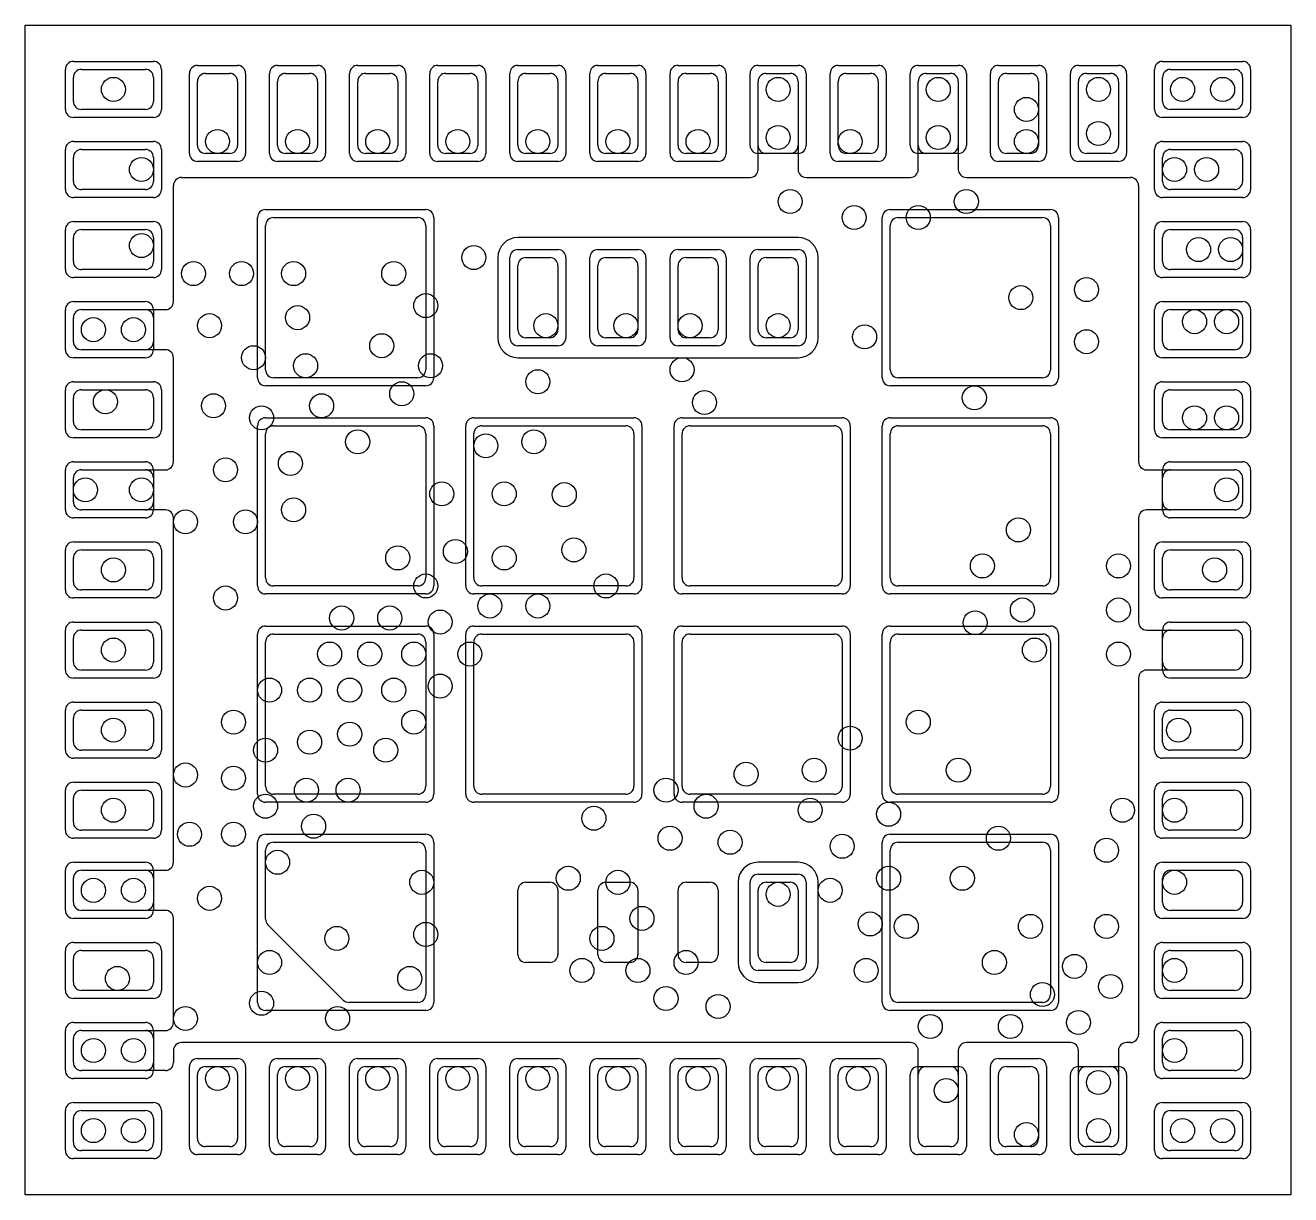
# Model space of a CAD drawing. Extents: x 0 to 7.9, y 0 to 7.3.
import ezdxf

# ---------------------------------------------------------------- set-up
doc = ezdxf.new("R2010")
doc.units = 0
for name, color, linetype in [('LAY6', 7, 'CONTINUOUS'), ('PCB-Outline', 7, 'CONTINUOUS'), ('Resist-B', 7, 'CONTINUOUS')]:
    doc.layers.add(name, color=color, linetype=linetype)

msp = doc.modelspace()

# ---------------------------------------------------------------- linework, layer by layer
at = {"layer": 'LAY6'}
for p, q in [((0.3, 6.825), (0.3, 6.975)), ((0.35, 7.025), (0.75, 7.025)), ((0.8, 6.975), (0.8, 6.825)), ((1.125, 7), (1.275, 7)), ((1.625, 7), (1.775, 7)), ((2.125, 7), (2.275, 7)), ((2.625, 7), (2.775, 7)), ((3.125, 7), (3.275, 7)), ((3.625, 7), (3.775, 7)), ((4.125, 7), (4.275, 7)), ((4.625, 7), (4.775, 7)), ((4.625, 7), (4.775, 7)), ((5.125, 7), (5.275, 7)), ((5.625, 7), (5.775, 7)), ((5.625, 7), (5.775, 7)), ((6.125, 7), (6.275, 7)), ((6.625, 7), (6.775, 7)), ((7.1, 6.825), (7.1, 6.975)), ((7.15, 7.025), (7.55, 7.025)), ((7.6, 6.975), (7.6, 6.825)), ((1.075, 6.55), (1.075, 6.95)), ((1.325, 6.95), (1.325, 6.55)), ((1.575, 6.55), (1.575, 6.95)), ((1.825, 6.95), (1.825, 6.55)), ((2.075, 6.55), (2.075, 6.95)), ((2.325, 6.95), (2.325, 6.55)), ((2.575, 6.55), (2.575, 6.95)), ((2.825, 6.95), (2.825, 6.55)), ((3.075, 6.55), (3.075, 6.95)), ((3.325, 6.95), (3.325, 6.55)), ((3.575, 6.55), (3.575, 6.95)), ((3.825, 6.95), (3.825, 6.55)), ((4.075, 6.55), (4.075, 6.95)), ((4.325, 6.95), (4.325, 6.55)), ((4.575, 6.4), (4.575, 6.95)), ((4.575, 6.55), (4.575, 6.95)), ((4.825, 6.95), (4.825, 6.4)), ((4.825, 6.95), (4.825, 6.55)), ((5.075, 6.55), (5.075, 6.95)), ((5.325, 6.95), (5.325, 6.55)), ((5.575, 6.4), (5.575, 6.95)), ((5.575, 6.55), (5.575, 6.95)), ((5.825, 6.95), (5.825, 6.4)), ((5.825, 6.95), (5.825, 6.55)), ((6.075, 6.55), (6.075, 6.95)), ((6.325, 6.95), (6.325, 6.55)), ((6.575, 6.55), (6.575, 6.95)), ((6.825, 6.95), (6.825, 6.55)), ((0.75, 6.775), (0.35, 6.775)), ((7.55, 6.775), (7.15, 6.775)), ((0.35, 6.525), (0.75, 6.525)), ((1.275, 6.5), (1.125, 6.5)), ((1.775, 6.5), (1.625, 6.5)), ((2.275, 6.5), (2.125, 6.5)), ((2.775, 6.5), (2.625, 6.5)), ((3.275, 6.5), (3.125, 6.5)), ((3.775, 6.5), (3.625, 6.5)), ((4.275, 6.5), (4.125, 6.5)), ((4.775, 6.5), (4.625, 6.5)), ((5.275, 6.5), (5.125, 6.5)), ((5.775, 6.5), (5.625, 6.5)), ((6.275, 6.5), (6.125, 6.5)), ((6.775, 6.5), (6.625, 6.5)), ((7.15, 6.525), (7.55, 6.525)), ((0.3, 6.325), (0.3, 6.475)), ((0.8, 6.475), (0.8, 6.325)), ((7.1, 6.325), (7.1, 6.475)), ((7.6, 6.475), (7.6, 6.325)), ((0.975, 6.35), (4.525, 6.35)), ((4.875, 6.35), (5.525, 6.35)), ((5.875, 6.35), (6.9, 6.35)), ((0.75, 6.275), (0.35, 6.275)), ((0.925, 5.575), (0.925, 6.3)), ((6.95, 6.3), (6.95, 4.575)), ((7.55, 6.275), (7.15, 6.275)), ((1.45, 5.1), (1.45, 6.1)), ((1.5, 6.15), (2.5, 6.15)), ((2.55, 6.1), (2.55, 5.1)), ((5.35, 5.1), (5.35, 6.1)), ((5.4, 6.15), (6.4, 6.15)), ((6.45, 6.1), (6.45, 5.1)), ((0.35, 6.025), (0.75, 6.025)), ((7.15, 6.025), (7.55, 6.025)), ((0.3, 5.825), (0.3, 5.975)), ((0.8, 5.975), (0.8, 5.825)), ((4.825, 5.975), (3.075, 5.975)), ((7.1, 5.825), (7.1, 5.975)), ((7.6, 5.975), (7.6, 5.825)), ((2.95, 5.85), (2.95, 5.35)), ((3.125, 5.85), (3.275, 5.85)), ((3.625, 5.85), (3.775, 5.85)), ((4.125, 5.85), (4.275, 5.85)), ((4.625, 5.85), (4.775, 5.85)), ((4.95, 5.35), (4.95, 5.85)), ((0.75, 5.775), (0.35, 5.775)), ((3.075, 5.4), (3.075, 5.8)), ((3.325, 5.8), (3.325, 5.4)), ((3.575, 5.4), (3.575, 5.8)), ((3.825, 5.8), (3.825, 5.4)), ((4.075, 5.4), (4.075, 5.8)), ((4.325, 5.8), (4.325, 5.4)), ((4.575, 5.4), (4.575, 5.8)), ((4.825, 5.8), (4.825, 5.4)), ((7.55, 5.775), (7.15, 5.775)), ((0.3, 5.325), (0.3, 5.475)), ((0.3, 5.325), (0.3, 5.475)), ((0.35, 5.525), (0.875, 5.525)), ((0.35, 5.525), (0.75, 5.525)), ((0.8, 5.475), (0.8, 5.325)), ((7.1, 5.325), (7.1, 5.475)), ((7.15, 5.525), (7.55, 5.525)), ((7.6, 5.475), (7.6, 5.325)), ((3.275, 5.35), (3.125, 5.35)), ((3.775, 5.35), (3.625, 5.35)), ((4.275, 5.35), (4.125, 5.35)), ((4.775, 5.35), (4.625, 5.35)), ((0.875, 5.275), (0.35, 5.275)), ((0.75, 5.275), (0.35, 5.275)), ((0.925, 4.575), (0.925, 5.225)), ((3.075, 5.225), (4.825, 5.225)), ((7.55, 5.275), (7.15, 5.275)), ((0.35, 5.025), (0.75, 5.025)), ((2.5, 5.05), (1.5, 5.05)), ((6.4, 5.05), (5.4, 5.05)), ((7.15, 5.025), (7.55, 5.025)), ((0.3, 4.825), (0.3, 4.975)), ((0.8, 4.975), (0.8, 4.825)), ((7.1, 4.825), (7.1, 4.975)), ((7.6, 4.975), (7.6, 4.825)), ((1.5, 4.85), (2.5, 4.85)), ((2.8, 4.85), (3.8, 4.85)), ((4.1, 4.85), (5.1, 4.85)), ((5.4, 4.85), (6.4, 4.85)), ((0.75, 4.775), (0.35, 4.775)), ((1.45, 3.8), (1.45, 4.8)), ((2.55, 4.8), (2.55, 3.8)), ((2.75, 3.8), (2.75, 4.8)), ((3.85, 4.8), (3.85, 3.8)), ((4.05, 3.8), (4.05, 4.8)), ((5.15, 4.8), (5.15, 3.8)), ((5.35, 3.8), (5.35, 4.8)), ((6.45, 4.8), (6.45, 3.8)), ((7.55, 4.775), (7.15, 4.775)), ((0.35, 4.525), (0.875, 4.525)), ((0.35, 4.525), (0.75, 4.525)), ((7, 4.525), (7.55, 4.525)), ((7.15, 4.525), (7.55, 4.525)), ((0.3, 4.325), (0.3, 4.475)), ((0.3, 4.325), (0.3, 4.475)), ((0.8, 4.475), (0.8, 4.325)), ((7.1, 4.325), (7.1, 4.475)), ((7.6, 4.475), (7.6, 4.325)), ((7.6, 4.475), (7.6, 4.325)), ((0.875, 4.275), (0.35, 4.275)), ((0.75, 4.275), (0.35, 4.275)), ((7.55, 4.275), (7, 4.275)), ((7.55, 4.275), (7.15, 4.275)), ((0.925, 2.075), (0.925, 4.225)), ((6.95, 4.225), (6.95, 3.575)), ((0.3, 3.825), (0.3, 3.975)), ((0.35, 4.025), (0.75, 4.025)), ((0.8, 3.975), (0.8, 3.825)), ((7.1, 3.825), (7.1, 3.975)), ((7.15, 4.025), (7.55, 4.025)), ((7.6, 3.975), (7.6, 3.825)), ((0.75, 3.775), (0.35, 3.775)), ((2.5, 3.75), (1.5, 3.75)), ((3.8, 3.75), (2.8, 3.75)), ((5.1, 3.75), (4.1, 3.75)), ((6.4, 3.75), (5.4, 3.75)), ((7.55, 3.775), (7.15, 3.775)), ((0.35, 3.525), (0.75, 3.525)), ((1.45, 2.5), (1.45, 3.5)), ((1.5, 3.55), (2.5, 3.55)), ((2.55, 3.5), (2.55, 2.5)), ((2.75, 2.5), (2.75, 3.5)), ((2.8, 3.55), (3.8, 3.55)), ((3.85, 3.5), (3.85, 2.5)), ((4.05, 2.5), (4.05, 3.5)), ((4.1, 3.55), (5.1, 3.55)), ((5.15, 3.5), (5.15, 2.5)), ((5.35, 2.5), (5.35, 3.5)), ((5.4, 3.55), (6.4, 3.55)), ((6.45, 3.5), (6.45, 2.5)), ((7, 3.525), (7.55, 3.525)), ((7.15, 3.525), (7.55, 3.525)), ((0.3, 3.325), (0.3, 3.475)), ((0.8, 3.475), (0.8, 3.325)), ((7.1, 3.325), (7.1, 3.475)), ((7.6, 3.475), (7.6, 3.325)), ((7.6, 3.475), (7.6, 3.325)), ((0.75, 3.275), (0.35, 3.275)), ((7.55, 3.275), (7, 3.275)), ((7.55, 3.275), (7.15, 3.275)), ((6.95, 3.225), (6.95, 1)), ((0.35, 3.025), (0.75, 3.025)), ((7.15, 3.025), (7.55, 3.025)), ((0.3, 2.825), (0.3, 2.975)), ((0.8, 2.975), (0.8, 2.825)), ((7.1, 2.825), (7.1, 2.975)), ((7.6, 2.975), (7.6, 2.825)), ((0.75, 2.775), (0.35, 2.775)), ((7.55, 2.775), (7.15, 2.775)), ((0.3, 2.325), (0.3, 2.475)), ((0.35, 2.525), (0.75, 2.525)), ((0.8, 2.475), (0.8, 2.325)), ((2.5, 2.45), (1.5, 2.45)), ((3.8, 2.45), (2.8, 2.45)), ((5.1, 2.45), (4.1, 2.45)), ((6.4, 2.45), (5.4, 2.45)), ((7.1, 2.325), (7.1, 2.475)), ((7.15, 2.525), (7.55, 2.525)), ((7.6, 2.475), (7.6, 2.325)), ((0.75, 2.275), (0.35, 2.275)), ((1.5, 2.25), (2.5, 2.25)), ((5.4, 2.25), (6.4, 2.25)), ((7.55, 2.275), (7.15, 2.275)), ((1.45, 1.2), (1.45, 2.2)), ((2.55, 2.2), (2.55, 1.2)), ((5.35, 1.2), (5.35, 2.2)), ((6.45, 2.2), (6.45, 1.2)), ((4.825, 2.075), (4.575, 2.075)), ((0.3, 1.825), (0.3, 1.975)), ((0.3, 1.825), (0.3, 1.975)), ((0.35, 2.025), (0.875, 2.025)), ((0.35, 2.025), (0.75, 2.025)), ((0.8, 1.975), (0.8, 1.825)), ((7.1, 1.825), (7.1, 1.975)), ((7.15, 2.025), (7.55, 2.025)), ((7.6, 1.975), (7.6, 1.825)), ((3.075, 1.5), (3.075, 1.9)), ((3.125, 1.95), (3.275, 1.95)), ((3.325, 1.9), (3.325, 1.5)), ((3.575, 1.5), (3.575, 1.9)), ((3.625, 1.95), (3.775, 1.95)), ((3.825, 1.9), (3.825, 1.5)), ((4.075, 1.5), (4.075, 1.9)), ((4.125, 1.95), (4.275, 1.95)), ((4.325, 1.9), (4.325, 1.5)), ((4.45, 1.95), (4.45, 1.45)), ((4.575, 1.5), (4.575, 1.9)), ((4.625, 1.95), (4.775, 1.95)), ((4.825, 1.9), (4.825, 1.5)), ((4.95, 1.45), (4.95, 1.95)), ((0.875, 1.775), (0.35, 1.775)), ((0.75, 1.775), (0.35, 1.775)), ((7.55, 1.775), (7.15, 1.775)), ((0.925, 1.075), (0.925, 1.725)), ((0.35, 1.525), (0.75, 1.525)), ((7.15, 1.525), (7.55, 1.525)), ((0.3, 1.325), (0.3, 1.475)), ((0.8, 1.475), (0.8, 1.325)), ((3.275, 1.45), (3.125, 1.45)), ((3.775, 1.45), (3.625, 1.45)), ((4.275, 1.45), (4.125, 1.45)), ((4.775, 1.45), (4.625, 1.45)), ((7.1, 1.325), (7.1, 1.475)), ((7.6, 1.475), (7.6, 1.325)), ((0.75, 1.275), (0.35, 1.275)), ((4.575, 1.325), (4.825, 1.325)), ((7.55, 1.275), (7.15, 1.275)), ((2.5, 1.15), (1.5, 1.15)), ((6.4, 1.15), (5.4, 1.15)), ((0.3, 0.825), (0.3, 0.975)), ((0.3, 0.825), (0.3, 0.975)), ((0.35, 1.025), (0.875, 1.025)), ((0.35, 1.025), (0.75, 1.025)), ((0.8, 0.975), (0.8, 0.825)), ((5.525, 0.95), (0.975, 0.95)), ((6.525, 0.95), (5.875, 0.95)), ((6.9, 0.95), (6.875, 0.95)), ((7.1, 0.825), (7.1, 0.975)), ((7.15, 1.025), (7.55, 1.025)), ((7.6, 0.975), (7.6, 0.825)), ((0.925, 0.9), (0.925, 0.825)), ((5.575, 0.35), (5.575, 0.9)), ((5.825, 0.9), (5.825, 0.35)), ((6.575, 0.35), (6.575, 0.9)), ((6.825, 0.9), (6.825, 0.35)), ((1.125, 0.8), (1.275, 0.8)), ((1.625, 0.8), (1.775, 0.8)), ((2.125, 0.8), (2.275, 0.8)), ((2.625, 0.8), (2.775, 0.8)), ((3.125, 0.8), (3.275, 0.8)), ((3.625, 0.8), (3.775, 0.8)), ((4.125, 0.8), (4.275, 0.8)), ((4.625, 0.8), (4.775, 0.8)), ((5.125, 0.8), (5.275, 0.8)), ((5.625, 0.8), (5.775, 0.8)), ((6.125, 0.8), (6.275, 0.8)), ((6.625, 0.8), (6.775, 0.8)), ((0.875, 0.775), (0.35, 0.775)), ((0.75, 0.775), (0.35, 0.775)), ((1.075, 0.35), (1.075, 0.75)), ((1.325, 0.75), (1.325, 0.35)), ((1.575, 0.35), (1.575, 0.75)), ((1.825, 0.75), (1.825, 0.35)), ((2.075, 0.35), (2.075, 0.75)), ((2.325, 0.75), (2.325, 0.35)), ((2.575, 0.35), (2.575, 0.75)), ((2.825, 0.75), (2.825, 0.35)), ((3.075, 0.35), (3.075, 0.75)), ((3.325, 0.75), (3.325, 0.35)), ((3.575, 0.35), (3.575, 0.75)), ((3.825, 0.75), (3.825, 0.35)), ((4.075, 0.35), (4.075, 0.75)), ((4.325, 0.75), (4.325, 0.35)), ((4.575, 0.35), (4.575, 0.75)), ((4.825, 0.75), (4.825, 0.35)), ((5.075, 0.35), (5.075, 0.75)), ((5.325, 0.75), (5.325, 0.35)), ((5.575, 0.35), (5.575, 0.75)), ((5.825, 0.75), (5.825, 0.35)), ((6.075, 0.35), (6.075, 0.75)), ((6.325, 0.75), (6.325, 0.35)), ((6.575, 0.35), (6.575, 0.75)), ((6.825, 0.75), (6.825, 0.35)), ((7.55, 0.775), (7.15, 0.775)), ((0.3, 0.325), (0.3, 0.475)), ((0.35, 0.525), (0.75, 0.525)), ((0.8, 0.475), (0.8, 0.325)), ((7.1, 0.325), (7.1, 0.475)), ((7.15, 0.525), (7.55, 0.525)), ((7.6, 0.475), (7.6, 0.325)), ((0.75, 0.275), (0.35, 0.275)), ((1.275, 0.3), (1.125, 0.3)), ((1.775, 0.3), (1.625, 0.3)), ((2.275, 0.3), (2.125, 0.3)), ((2.775, 0.3), (2.625, 0.3)), ((3.275, 0.3), (3.125, 0.3)), ((3.775, 0.3), (3.625, 0.3)), ((4.275, 0.3), (4.125, 0.3)), ((4.775, 0.3), (4.625, 0.3)), ((5.275, 0.3), (5.125, 0.3)), ((5.775, 0.3), (5.625, 0.3)), ((5.775, 0.3), (5.625, 0.3)), ((6.275, 0.3), (6.125, 0.3)), ((6.775, 0.3), (6.625, 0.3)), ((6.775, 0.3), (6.625, 0.3)), ((7.55, 0.275), (7.15, 0.275))]:
    msp.add_line(p, q, dxfattribs=at)
for centre in [(0.55, 6.9), (4.7, 6.9), (5.7, 6.9), (6.7, 6.9), (7.225, 6.9), (7.475, 6.9), (6.25, 6.775), (1.2, 6.575), (1.7, 6.575), (2.2, 6.575), (2.7, 6.575), (3.2, 6.575), (3.7, 6.575), (4.2, 6.575), (4.7, 6.6), (5.15, 6.575), (5.7, 6.6), (6.25, 6.575), (6.7, 6.625), (0.725, 6.4), (7.175, 6.4), (7.375, 6.4), (4.775, 6.2), (5.875, 6.2), (5.175, 6.1), (5.575, 6.1), (0.725, 5.925), (2.8, 5.85), (7.325, 5.9), (7.525, 5.9), (1.05, 5.75), (1.35, 5.75), (1.675, 5.75), (2.3, 5.75), (6.625, 5.65), (2.5, 5.55), (6.215, 5.6), (1.7, 5.475), (0.425, 5.4), (0.675, 5.4), (1.15, 5.425), (3.25, 5.425), (3.75, 5.425), (4.15, 5.425), (4.7, 5.425), (7.3, 5.45), (7.5, 5.45), (2.225, 5.3), (5.24, 5.355), (6.625, 5.325), (1.425, 5.225), (1.75, 5.175), (2.53, 5.175), (4.1, 5.15), (3.2, 5.075), (2.35, 5), (0.5, 4.95), (1.175, 4.925), (1.85, 4.925), (4.24, 4.945), (5.925, 4.975), (1.475, 4.85), (7.3, 4.85), (7.5, 4.85), (2.075, 4.7), (2.875, 4.675), (3.175, 4.7), (1.25, 4.525), (1.655, 4.565), (0.375, 4.4), (0.725, 4.4), (2.6, 4.375), (2.99, 4.375), (3.365, 4.37), (7.5, 4.4), (1.675, 4.275), (1, 4.2), (1.375, 4.2), (6.2, 4.15), (2.325, 3.975), (2.685, 4.015), (2.99, 3.975), (3.425, 4.025), (0.55, 3.9), (5.975, 3.925), (6.825, 3.925), (7.425, 3.9), (2.5, 3.8), (3.625, 3.8), (1.25, 3.725), (2.9, 3.675), (3.2, 3.675), (6.225, 3.65), (6.825, 3.65), (1.975, 3.6), (2.275, 3.6), (2.59, 3.575), (5.93, 3.57), (0.55, 3.4), (1.9, 3.375), (2.15, 3.375), (2.425, 3.375), (2.775, 3.375), (6.3, 3.4), (6.825, 3.375), (2.59, 3.175), (1.525, 3.15), (1.775, 3.15), (2.025, 3.15), (2.3, 3.15), (1.3, 2.95), (2.425, 2.95), (5.575, 2.95), (0.55, 2.9), (2.025, 2.875), (5.15, 2.85), (7.2, 2.9), (1.5, 2.775), (1.775, 2.825), (2.25, 2.775), (1, 2.62), (4.5, 2.625), (4.925, 2.65), (5.825, 2.65), (1.3, 2.6), (1.755, 2.525), (2.015, 2.525), (4, 2.525), (0.55, 2.4), (1.5, 2.425), (4.25, 2.425), (4.9, 2.4), (5.39, 2.375), (6.85, 2.4), (7.175, 2.4), (1.8, 2.3), (3.55, 2.35), (1.025, 2.25), (1.3, 2.25), (4.025, 2.225), (6.075, 2.225), (4.4, 2.2), (5.1, 2.175), (6.75, 2.15), (1.575, 2.075), (2.475, 1.95), (3.39, 1.975), (3.7, 1.95), (5.39, 1.975), (5.85, 1.975), (7.175, 1.95), (0.425, 1.9), (0.675, 1.9), (1.15, 1.85), (4.7, 1.875), (5.025, 1.9), (3.85, 1.725), (5.275, 1.69), (5.5, 1.675), (6.275, 1.675), (6.75, 1.675), (1.945, 1.6), (2.5, 1.625), (3.6, 1.6), (1.525, 1.45), (4.125, 1.45), (6.05, 1.45), (0.575, 1.35), (2.4, 1.35), (3.475, 1.4), (3.825, 1.4), (5.25, 1.4), (6.55, 1.425), (7.175, 1.4), (6.775, 1.3), (1.475, 1.195), (4, 1.225), (6.35, 1.25), (4.325, 1.175), (1, 1.1), (1.95, 1.1), (5.65, 1.05), (6.15, 1.05), (6.575, 1.075), (0.425, 0.9), (0.675, 0.9), (7.175, 0.9), (1.2, 0.725), (1.7, 0.725), (2.2, 0.725), (2.7, 0.725), (3.2, 0.725), (3.7, 0.725), (4.2, 0.725), (4.7, 0.725), (5.2, 0.725), (5.75, 0.65), (6.7, 0.7), (0.425, 0.4), (0.675, 0.4), (6.7, 0.4), (7.225, 0.4), (7.475, 0.4), (6.25, 0.375)]:
    msp.add_circle(centre, 0.075, dxfattribs=at)
for centre, radius, start, end in [((0.35, 6.975), 0.05, 90, 180), ((0.75, 6.975), 0.05, 0, 90), ((1.125, 6.95), 0.05, 90, 180), ((1.275, 6.95), 0.05, 0, 90), ((1.625, 6.95), 0.05, 90, 180), ((1.775, 6.95), 0.05, 0, 90), ((2.125, 6.95), 0.05, 90, 180), ((2.275, 6.95), 0.05, 0, 90), ((2.625, 6.95), 0.05, 90, 180), ((2.775, 6.95), 0.05, 0, 90), ((3.125, 6.95), 0.05, 90, 180), ((3.275, 6.95), 0.05, 0, 90), ((3.625, 6.95), 0.05, 90, 180), ((3.775, 6.95), 0.05, 0, 90), ((4.125, 6.95), 0.05, 90, 180), ((4.275, 6.95), 0.05, 0, 90), ((4.625, 6.95), 0.05, 90, 180), ((4.625, 6.95), 0.05, 90, 180), ((4.775, 6.95), 0.05, 0, 90), ((4.775, 6.95), 0.05, 0, 90), ((5.125, 6.95), 0.05, 90, 180), ((5.275, 6.95), 0.05, 0, 90), ((5.625, 6.95), 0.05, 90, 180), ((5.625, 6.95), 0.05, 90, 180), ((5.775, 6.95), 0.05, 0, 90), ((5.775, 6.95), 0.05, 0, 90), ((6.125, 6.95), 0.05, 90, 180), ((6.275, 6.95), 0.05, 0, 90), ((6.625, 6.95), 0.05, 90, 180), ((6.775, 6.95), 0.05, 0, 90), ((7.15, 6.975), 0.05, 90, 180), ((7.55, 6.975), 0.05, 0, 90), ((0.35, 6.825), 0.05, 180, -90), ((0.75, 6.825), 0.05, -90, 0), ((7.15, 6.825), 0.05, 180, -90), ((7.55, 6.825), 0.05, -90, 0), ((0.35, 6.475), 0.05, 90, 180), ((0.75, 6.475), 0.05, 0, 90), ((1.125, 6.55), 0.05, 180, -90), ((1.275, 6.55), 0.05, -90, 0), ((1.625, 6.55), 0.05, 180, -90), ((1.775, 6.55), 0.05, -90, 0), ((2.125, 6.55), 0.05, 180, -90), ((2.275, 6.55), 0.05, -90, 0), ((2.625, 6.55), 0.05, 180, -90), ((2.775, 6.55), 0.05, -90, 0), ((3.125, 6.55), 0.05, 180, -90), ((3.275, 6.55), 0.05, -90, 0), ((3.625, 6.55), 0.05, 180, -90), ((3.775, 6.55), 0.05, -90, 0), ((4.125, 6.55), 0.05, 180, -90), ((4.275, 6.55), 0.05, -90, 0), ((4.625, 6.55), 0.05, 180, -90), ((4.775, 6.55), 0.05, -90, 0), ((5.125, 6.55), 0.05, 180, -90), ((5.275, 6.55), 0.05, -90, 0), ((5.625, 6.55), 0.05, 180, -90), ((5.775, 6.55), 0.05, -90, 0), ((6.125, 6.55), 0.05, 180, -90), ((6.275, 6.55), 0.05, -90, 0), ((6.625, 6.55), 0.05, 180, -90), ((6.775, 6.55), 0.05, -90, 0), ((7.15, 6.475), 0.05, 90, 180), ((7.55, 6.475), 0.05, 0, 90), ((4.525, 6.4), 0.05, -90, 0), ((4.875, 6.4), 0.05, 180, -90), ((5.525, 6.4), 0.05, -90, 0), ((5.875, 6.4), 0.05, 180, -90), ((0.35, 6.325), 0.05, 180, -90), ((0.75, 6.325), 0.05, -90, 0), ((0.975, 6.3), 0.05, 90, 180), ((6.9, 6.3), 0.05, 0, 90), ((7.15, 6.325), 0.05, 180, -90), ((7.55, 6.325), 0.05, -90, 0), ((1.5, 6.1), 0.05, 90, 180), ((2.5, 6.1), 0.05, 0, 90), ((5.4, 6.1), 0.05, 90, 180), ((6.4, 6.1), 0.05, 0, 90), ((0.35, 5.975), 0.05, 90, 180), ((0.75, 5.975), 0.05, 0, 90), ((7.15, 5.975), 0.05, 90, 180), ((7.55, 5.975), 0.05, 0, 90), ((3.075, 5.85), 0.125, 90, 180), ((4.825, 5.85), 0.125, 0, 90), ((3.125, 5.8), 0.05, 90, 180), ((3.275, 5.8), 0.05, 0, 90), ((3.625, 5.8), 0.05, 90, 180), ((3.775, 5.8), 0.05, 0, 90), ((4.125, 5.8), 0.05, 90, 180), ((4.275, 5.8), 0.05, 0, 90), ((4.625, 5.8), 0.05, 90, 180), ((4.775, 5.8), 0.05, 0, 90), ((0.35, 5.825), 0.05, 180, -90), ((0.75, 5.825), 0.05, -90, 0), ((7.15, 5.825), 0.05, 180, -90), ((7.55, 5.825), 0.05, -90, 0), ((0.875, 5.575), 0.05, -90, 0), ((0.35, 5.475), 0.05, 90, 180), ((0.35, 5.475), 0.05, 90, 180), ((0.75, 5.475), 0.05, 0, 90), ((7.15, 5.475), 0.05, 90, 180), ((7.55, 5.475), 0.05, 0, 90), ((3.125, 5.4), 0.05, 180, -90), ((3.275, 5.4), 0.05, -90, 0), ((3.625, 5.4), 0.05, 180, -90), ((3.775, 5.4), 0.05, -90, 0), ((4.125, 5.4), 0.05, 180, -90), ((4.275, 5.4), 0.05, -90, 0), ((4.625, 5.4), 0.05, 180, -90), ((4.775, 5.4), 0.05, -90, 0), ((0.35, 5.325), 0.05, 180, -90), ((0.35, 5.325), 0.05, 180, -90), ((0.75, 5.325), 0.05, -90, 0), ((3.075, 5.35), 0.125, 180, -90), ((4.825, 5.35), 0.125, -90, 0), ((7.15, 5.325), 0.05, 180, -90), ((7.55, 5.325), 0.05, -90, 0), ((0.875, 5.225), 0.05, 0, 90), ((1.5, 5.1), 0.05, 180, -90), ((2.5, 5.1), 0.05, -90, 0), ((5.4, 5.1), 0.05, 180, -90), ((6.4, 5.1), 0.05, -90, 0), ((0.35, 4.975), 0.05, 90, 180), ((0.75, 4.975), 0.05, 0, 90), ((7.15, 4.975), 0.05, 90, 180), ((7.55, 4.975), 0.05, 0, 90), ((0.35, 4.825), 0.05, 180, -90), ((0.75, 4.825), 0.05, -90, 0), ((1.5, 4.8), 0.05, 90, 180), ((2.5, 4.8), 0.05, 0, 90), ((2.8, 4.8), 0.05, 90, 180), ((3.8, 4.8), 0.05, 0, 90), ((4.1, 4.8), 0.05, 90, 180), ((5.1, 4.8), 0.05, 0, 90), ((5.4, 4.8), 0.05, 90, 180), ((6.4, 4.8), 0.05, 0, 90), ((7.15, 4.825), 0.05, 180, -90), ((7.55, 4.825), 0.05, -90, 0), ((0.35, 4.475), 0.05, 90, 180), ((0.35, 4.475), 0.05, 90, 180), ((0.75, 4.475), 0.05, 0, 90), ((0.875, 4.575), 0.05, -90, 0), ((7, 4.575), 0.05, 180, -90), ((7.15, 4.475), 0.05, 90, 180), ((7.55, 4.475), 0.05, 0, 90), ((7.55, 4.475), 0.05, 0, 90), ((0.35, 4.325), 0.05, 180, -90), ((0.35, 4.325), 0.05, 180, -90), ((0.75, 4.325), 0.05, -90, 0), ((0.875, 4.225), 0.05, 0, 90), ((7, 4.225), 0.05, 90, 180), ((7.15, 4.325), 0.05, 180, -90), ((7.55, 4.325), 0.05, -90, 0), ((7.55, 4.325), 0.05, -90, 0), ((0.35, 3.975), 0.05, 90, 180), ((0.75, 3.975), 0.05, 0, 90), ((7.15, 3.975), 0.05, 90, 180), ((7.55, 3.975), 0.05, 0, 90), ((0.35, 3.825), 0.05, 180, -90), ((0.75, 3.825), 0.05, -90, 0), ((1.5, 3.8), 0.05, 180, -90), ((2.5, 3.8), 0.05, -90, 0), ((2.8, 3.8), 0.05, 180, -90), ((3.8, 3.8), 0.05, -90, 0), ((4.1, 3.8), 0.05, 180, -90), ((5.1, 3.8), 0.05, -90, 0), ((5.4, 3.8), 0.05, 180, -90), ((6.4, 3.8), 0.05, -90, 0), ((7.15, 3.825), 0.05, 180, -90), ((7.55, 3.825), 0.05, -90, 0), ((7, 3.575), 0.05, 180, -90), ((0.35, 3.475), 0.05, 90, 180), ((0.75, 3.475), 0.05, 0, 90), ((1.5, 3.5), 0.05, 90, 180), ((2.5, 3.5), 0.05, 0, 90), ((2.8, 3.5), 0.05, 90, 180), ((3.8, 3.5), 0.05, 0, 90), ((4.1, 3.5), 0.05, 90, 180), ((5.1, 3.5), 0.05, 0, 90), ((5.4, 3.5), 0.05, 90, 180), ((6.4, 3.5), 0.05, 0, 90), ((7.15, 3.475), 0.05, 90, 180), ((7.55, 3.475), 0.05, 0, 90), ((7.55, 3.475), 0.05, 0, 90), ((0.35, 3.325), 0.05, 180, -90), ((0.75, 3.325), 0.05, -90, 0), ((7.15, 3.325), 0.05, 180, -90), ((7.55, 3.325), 0.05, -90, 0), ((7.55, 3.325), 0.05, -90, 0), ((7, 3.225), 0.05, 90, 180), ((0.35, 2.975), 0.05, 90, 180), ((0.75, 2.975), 0.05, 0, 90), ((7.15, 2.975), 0.05, 90, 180), ((7.55, 2.975), 0.05, 0, 90), ((0.35, 2.825), 0.05, 180, -90), ((0.75, 2.825), 0.05, -90, 0), ((7.15, 2.825), 0.05, 180, -90), ((7.55, 2.825), 0.05, -90, 0), ((0.35, 2.475), 0.05, 90, 180), ((0.75, 2.475), 0.05, 0, 90), ((1.5, 2.5), 0.05, 180, -90), ((2.5, 2.5), 0.05, -90, 0), ((2.8, 2.5), 0.05, 180, -90), ((3.8, 2.5), 0.05, -90, 0), ((4.1, 2.5), 0.05, 180, -90), ((5.1, 2.5), 0.05, -90, 0), ((5.4, 2.5), 0.05, 180, -90), ((6.4, 2.5), 0.05, -90, 0), ((7.15, 2.475), 0.05, 90, 180), ((7.55, 2.475), 0.05, 0, 90), ((0.35, 2.325), 0.05, 180, -90), ((0.75, 2.325), 0.05, -90, 0), ((7.15, 2.325), 0.05, 180, -90), ((7.55, 2.325), 0.05, -90, 0), ((1.5, 2.2), 0.05, 90, 180), ((2.5, 2.2), 0.05, 0, 90), ((5.4, 2.2), 0.05, 90, 180), ((6.4, 2.2), 0.05, 0, 90), ((0.875, 2.075), 0.05, -90, 0), ((4.575, 1.95), 0.125, 90, 180), ((4.825, 1.95), 0.125, 0, 90), ((0.35, 1.975), 0.05, 90, 180), ((0.35, 1.975), 0.05, 90, 180), ((0.75, 1.975), 0.05, 0, 90), ((7.15, 1.975), 0.05, 90, 180), ((7.55, 1.975), 0.05, 0, 90), ((3.125, 1.9), 0.05, 90, 180), ((3.275, 1.9), 0.05, 0, 90), ((3.625, 1.9), 0.05, 90, 180), ((3.775, 1.9), 0.05, 0, 90), ((4.125, 1.9), 0.05, 90, 180), ((4.275, 1.9), 0.05, 0, 90), ((4.625, 1.9), 0.05, 90, 180), ((4.775, 1.9), 0.05, 0, 90), ((0.35, 1.825), 0.05, 180, -90), ((0.35, 1.825), 0.05, 180, -90), ((0.75, 1.825), 0.05, -90, 0), ((7.15, 1.825), 0.05, 180, -90), ((7.55, 1.825), 0.05, -90, 0), ((0.875, 1.725), 0.05, 0, 90), ((0.35, 1.475), 0.05, 90, 180), ((0.75, 1.475), 0.05, 0, 90), ((7.15, 1.475), 0.05, 90, 180), ((7.55, 1.475), 0.05, 0, 90), ((3.125, 1.5), 0.05, 180, -90), ((3.275, 1.5), 0.05, -90, 0), ((3.625, 1.5), 0.05, 180, -90), ((3.775, 1.5), 0.05, -90, 0), ((4.125, 1.5), 0.05, 180, -90), ((4.275, 1.5), 0.05, -90, 0), ((4.575, 1.45), 0.125, 180, -90), ((4.625, 1.5), 0.05, 180, -90), ((4.775, 1.5), 0.05, -90, 0), ((4.825, 1.45), 0.125, -90, 0), ((0.35, 1.325), 0.05, 180, -90), ((0.75, 1.325), 0.05, -90, 0), ((7.15, 1.325), 0.05, 180, -90), ((7.55, 1.325), 0.05, -90, 0), ((1.5, 1.2), 0.05, 180, -90), ((2.5, 1.2), 0.05, -90, 0), ((5.4, 1.2), 0.05, 180, -90), ((6.4, 1.2), 0.05, -90, 0), ((0.875, 1.075), 0.05, -90, 0), ((0.35, 0.975), 0.05, 90, 180), ((0.35, 0.975), 0.05, 90, 180), ((0.75, 0.975), 0.05, 0, 90), ((0.975, 0.9), 0.05, 90, 180), ((5.525, 0.9), 0.05, 0, 90), ((5.875, 0.9), 0.05, 90, 180), ((6.525, 0.9), 0.05, 0, 90), ((6.875, 0.9), 0.05, 90, 180), ((6.9, 1), 0.05, -90, 0), ((7.15, 0.975), 0.05, 90, 180), ((7.55, 0.975), 0.05, 0, 90), ((0.35, 0.825), 0.05, 180, -90), ((0.35, 0.825), 0.05, 180, -90), ((0.75, 0.825), 0.05, -90, 0), ((0.875, 0.825), 0.05, -90, 0), ((1.125, 0.75), 0.05, 90, 180), ((1.275, 0.75), 0.05, 0, 90), ((1.625, 0.75), 0.05, 90, 180), ((1.775, 0.75), 0.05, 0, 90), ((2.125, 0.75), 0.05, 90, 180), ((2.275, 0.75), 0.05, 0, 90), ((2.625, 0.75), 0.05, 90, 180), ((2.775, 0.75), 0.05, 0, 90), ((3.125, 0.75), 0.05, 90, 180), ((3.275, 0.75), 0.05, 0, 90), ((3.625, 0.75), 0.05, 90, 180), ((3.775, 0.75), 0.05, 0, 90), ((4.125, 0.75), 0.05, 90, 180), ((4.275, 0.75), 0.05, 0, 90), ((4.625, 0.75), 0.05, 90, 180), ((4.775, 0.75), 0.05, 0, 90), ((5.125, 0.75), 0.05, 90, 180), ((5.275, 0.75), 0.05, 0, 90), ((5.625, 0.75), 0.05, 90, 180), ((5.775, 0.75), 0.05, 0, 90), ((6.125, 0.75), 0.05, 90, 180), ((6.275, 0.75), 0.05, 0, 90), ((6.625, 0.75), 0.05, 90, 180), ((6.775, 0.75), 0.05, 0, 90), ((7.15, 0.825), 0.05, 180, -90), ((7.55, 0.825), 0.05, -90, 0), ((0.35, 0.475), 0.05, 90, 180), ((0.75, 0.475), 0.05, 0, 90), ((7.15, 0.475), 0.05, 90, 180), ((7.55, 0.475), 0.05, 0, 90), ((0.35, 0.325), 0.05, 180, -90), ((0.75, 0.325), 0.05, -90, 0), ((1.125, 0.35), 0.05, 180, -90), ((1.275, 0.35), 0.05, -90, 0), ((1.625, 0.35), 0.05, 180, -90), ((1.775, 0.35), 0.05, -90, 0), ((2.125, 0.35), 0.05, 180, -90), ((2.275, 0.35), 0.05, -90, 0), ((2.625, 0.35), 0.05, 180, -90), ((2.775, 0.35), 0.05, -90, 0), ((3.125, 0.35), 0.05, 180, -90), ((3.275, 0.35), 0.05, -90, 0), ((3.625, 0.35), 0.05, 180, -90), ((3.775, 0.35), 0.05, -90, 0), ((4.125, 0.35), 0.05, 180, -90), ((4.275, 0.35), 0.05, -90, 0), ((4.625, 0.35), 0.05, 180, -90), ((4.775, 0.35), 0.05, -90, 0), ((5.125, 0.35), 0.05, 180, -90), ((5.275, 0.35), 0.05, -90, 0), ((5.625, 0.35), 0.05, 180, -90), ((5.625, 0.35), 0.05, 180, -90), ((5.775, 0.35), 0.05, -90, 0), ((5.775, 0.35), 0.05, -90, 0), ((6.125, 0.35), 0.05, 180, -90), ((6.275, 0.35), 0.05, -90, 0), ((6.625, 0.35), 0.05, 180, -90), ((6.625, 0.35), 0.05, 180, -90), ((6.775, 0.35), 0.05, -90, 0), ((6.775, 0.35), 0.05, -90, 0), ((7.15, 0.325), 0.05, 180, -90), ((7.55, 0.325), 0.05, -90, 0)]:
    msp.add_arc(centre, radius, start, end, dxfattribs=at)
at = {"layer": 'PCB-Outline'}
for p, q in [((0, 0), (0, 7.3)), ((0, 7.3), (7.9, 7.3)), ((7.9, 7.3), (7.9, 0)), ((7.9, 0), (0, 0))]:
    msp.add_line(p, q, dxfattribs=at)
at = {"layer": 'Resist-B'}
for p, q in [((0.3, 7.075), (0.8, 7.075)), ((1.075, 7.05), (1.325, 7.05)), ((1.575, 7.05), (1.825, 7.05)), ((2.075, 7.05), (2.325, 7.05)), ((2.575, 7.05), (2.825, 7.05)), ((3.075, 7.05), (3.325, 7.05)), ((3.575, 7.05), (3.825, 7.05)), ((4.075, 7.05), (4.325, 7.05)), ((4.575, 7.05), (4.825, 7.05)), ((5.075, 7.05), (5.325, 7.05)), ((5.575, 7.05), (5.825, 7.05)), ((6.075, 7.05), (6.325, 7.05)), ((6.575, 7.05), (6.825, 7.05)), ((7.1, 7.075), (7.6, 7.075)), ((0.25, 6.775), (0.25, 7.025)), ((0.85, 7.025), (0.85, 6.775)), ((1.025, 6.5), (1.025, 7)), ((1.375, 7), (1.375, 6.5)), ((1.525, 6.5), (1.525, 7)), ((1.875, 7), (1.875, 6.5)), ((2.025, 6.5), (2.025, 7)), ((2.375, 7), (2.375, 6.5)), ((2.525, 6.5), (2.525, 7)), ((2.875, 7), (2.875, 6.5)), ((3.025, 6.5), (3.025, 7)), ((3.375, 7), (3.375, 6.5)), ((3.525, 6.5), (3.525, 7)), ((3.875, 7), (3.875, 6.5)), ((4.025, 6.5), (4.025, 7)), ((4.375, 7), (4.375, 6.5)), ((4.525, 6.55), (4.525, 7)), ((4.875, 7), (4.875, 6.55)), ((5.025, 6.5), (5.025, 7)), ((5.375, 7), (5.375, 6.5)), ((5.525, 6.55), (5.525, 7)), ((5.875, 7), (5.875, 6.55)), ((6.025, 6.5), (6.025, 7)), ((6.375, 7), (6.375, 6.5)), ((6.525, 6.5), (6.525, 7)), ((6.875, 7), (6.875, 6.5)), ((7.05, 6.775), (7.05, 7.025)), ((7.65, 7.025), (7.65, 6.775)), ((0.8, 6.725), (0.3, 6.725)), ((7.6, 6.725), (7.1, 6.725)), ((0.3, 6.575), (0.8, 6.575)), ((7.1, 6.575), (7.6, 6.575)), ((0.25, 6.275), (0.25, 6.525)), ((0.85, 6.525), (0.85, 6.275)), ((4.825, 6.5), (4.575, 6.5)), ((5.825, 6.5), (5.575, 6.5)), ((7.05, 6.275), (7.05, 6.525)), ((7.65, 6.525), (7.65, 6.275)), ((1.325, 6.45), (1.075, 6.45)), ((1.825, 6.45), (1.575, 6.45)), ((2.325, 6.45), (2.075, 6.45)), ((2.825, 6.45), (2.575, 6.45)), ((3.325, 6.45), (3.075, 6.45)), ((3.825, 6.45), (3.575, 6.45)), ((4.325, 6.45), (4.075, 6.45)), ((5.325, 6.45), (5.075, 6.45)), ((6.325, 6.45), (6.075, 6.45)), ((6.825, 6.45), (6.575, 6.45)), ((0.8, 6.225), (0.3, 6.225)), ((7.6, 6.225), (7.1, 6.225)), ((1.55, 6.1), (2.45, 6.1)), ((5.45, 6.1), (6.35, 6.1)), ((0.25, 5.775), (0.25, 6.025)), ((0.3, 6.075), (0.8, 6.075)), ((0.85, 6.025), (0.85, 5.775)), ((1.5, 5.15), (1.5, 6.05)), ((2.5, 6.05), (2.5, 5.15)), ((5.4, 5.15), (5.4, 6.05)), ((6.4, 6.05), (6.4, 5.15)), ((7.05, 5.775), (7.05, 6.025)), ((7.1, 6.075), (7.6, 6.075)), ((7.65, 6.025), (7.65, 5.775)), ((3.025, 5.35), (3.025, 5.85)), ((3.075, 5.9), (3.325, 5.9)), ((3.375, 5.85), (3.375, 5.35)), ((3.525, 5.35), (3.525, 5.85)), ((3.575, 5.9), (3.825, 5.9)), ((3.875, 5.85), (3.875, 5.35)), ((4.025, 5.35), (4.025, 5.85)), ((4.075, 5.9), (4.325, 5.9)), ((4.375, 5.85), (4.375, 5.35)), ((4.525, 5.35), (4.525, 5.85)), ((4.575, 5.9), (4.825, 5.9)), ((4.875, 5.85), (4.875, 5.35)), ((0.8, 5.725), (0.3, 5.725)), ((7.6, 5.725), (7.1, 5.725)), ((0.3, 5.575), (0.75, 5.575)), ((7.1, 5.575), (7.6, 5.575)), ((0.25, 5.275), (0.25, 5.525)), ((0.8, 5.525), (0.8, 5.275)), ((7.05, 5.275), (7.05, 5.525)), ((7.65, 5.525), (7.65, 5.275)), ((3.325, 5.3), (3.075, 5.3)), ((3.825, 5.3), (3.575, 5.3)), ((4.325, 5.3), (4.075, 5.3)), ((4.825, 5.3), (4.575, 5.3)), ((0.75, 5.225), (0.3, 5.225)), ((7.6, 5.225), (7.1, 5.225)), ((0.3, 5.075), (0.8, 5.075)), ((2.45, 5.1), (1.55, 5.1)), ((6.35, 5.1), (5.45, 5.1)), ((7.1, 5.075), (7.6, 5.075)), ((0.25, 4.775), (0.25, 5.025)), ((0.85, 5.025), (0.85, 4.775)), ((7.05, 4.775), (7.05, 5.025)), ((7.65, 5.025), (7.65, 4.775)), ((1.5, 3.85), (1.5, 4.75)), ((1.55, 4.8), (2.45, 4.8)), ((2.5, 4.75), (2.5, 3.85)), ((2.8, 3.85), (2.8, 4.75)), ((2.85, 4.8), (3.75, 4.8)), ((3.8, 4.75), (3.8, 3.85)), ((4.1, 3.85), (4.1, 4.75)), ((4.15, 4.8), (5.05, 4.8)), ((5.1, 4.75), (5.1, 3.85)), ((5.4, 3.85), (5.4, 4.75)), ((5.45, 4.8), (6.35, 4.8)), ((6.4, 4.75), (6.4, 3.85)), ((0.8, 4.725), (0.3, 4.725)), ((7.6, 4.725), (7.1, 4.725)), ((0.25, 4.275), (0.25, 4.525)), ((0.3, 4.575), (0.75, 4.575)), ((0.8, 4.525), (0.8, 4.275)), ((7.1, 4.275), (7.1, 4.525)), ((7.15, 4.575), (7.6, 4.575)), ((7.65, 4.525), (7.65, 4.275)), ((0.75, 4.225), (0.3, 4.225)), ((7.6, 4.225), (7.15, 4.225)), ((0.3, 4.075), (0.8, 4.075)), ((7.1, 4.075), (7.6, 4.075)), ((0.25, 3.775), (0.25, 4.025)), ((0.85, 4.025), (0.85, 3.775)), ((7.05, 3.775), (7.05, 4.025)), ((7.65, 4.025), (7.65, 3.775)), ((2.45, 3.8), (1.55, 3.8)), ((3.75, 3.8), (2.85, 3.8)), ((5.05, 3.8), (4.15, 3.8)), ((6.35, 3.8), (5.45, 3.8)), ((0.8, 3.725), (0.3, 3.725)), ((7.6, 3.725), (7.1, 3.725)), ((0.3, 3.575), (0.8, 3.575)), ((7.15, 3.575), (7.6, 3.575)), ((0.25, 3.275), (0.25, 3.525)), ((0.85, 3.525), (0.85, 3.275)), ((1.55, 3.5), (2.45, 3.5)), ((2.85, 3.5), (3.75, 3.5)), ((4.15, 3.5), (5.05, 3.5)), ((5.45, 3.5), (6.35, 3.5)), ((7.1, 3.275), (7.1, 3.525)), ((7.65, 3.525), (7.65, 3.275)), ((1.5, 2.55), (1.5, 3.45)), ((2.5, 3.45), (2.5, 2.55)), ((2.8, 2.55), (2.8, 3.45)), ((3.8, 3.45), (3.8, 2.55)), ((4.1, 2.55), (4.1, 3.45)), ((5.1, 3.45), (5.1, 2.55)), ((5.4, 2.55), (5.4, 3.45)), ((6.4, 3.45), (6.4, 2.55)), ((0.8, 3.225), (0.3, 3.225)), ((7.6, 3.225), (7.15, 3.225)), ((0.25, 2.775), (0.25, 3.025)), ((0.3, 3.075), (0.8, 3.075)), ((0.85, 3.025), (0.85, 2.775)), ((7.05, 2.775), (7.05, 3.025)), ((7.1, 3.075), (7.6, 3.075)), ((7.65, 3.025), (7.65, 2.775)), ((0.8, 2.725), (0.3, 2.725)), ((7.6, 2.725), (7.1, 2.725)), ((0.3, 2.575), (0.8, 2.575)), ((7.1, 2.575), (7.6, 2.575)), ((0.25, 2.275), (0.25, 2.525)), ((0.85, 2.525), (0.85, 2.275)), ((2.45, 2.5), (1.55, 2.5)), ((3.75, 2.5), (2.85, 2.5)), ((5.05, 2.5), (4.15, 2.5)), ((6.35, 2.5), (5.45, 2.5)), ((7.05, 2.275), (7.05, 2.525)), ((7.65, 2.525), (7.65, 2.275)), ((0.8, 2.225), (0.3, 2.225)), ((7.6, 2.225), (7.1, 2.225)), ((1.5, 1.7207), (1.5, 2.15)), ((1.55, 2.2), (2.45, 2.2)), ((2.5, 2.15), (2.5, 1.25)), ((5.4, 1.25), (5.4, 2.15)), ((5.45, 2.2), (6.35, 2.2)), ((6.4, 2.15), (6.4, 1.25)), ((0.3, 2.075), (0.75, 2.075)), ((7.1, 2.075), (7.6, 2.075)), ((0.25, 1.775), (0.25, 2.025)), ((0.8, 2.025), (0.8, 1.775)), ((4.575, 2), (4.825, 2)), ((7.05, 1.775), (7.05, 2.025)), ((7.65, 2.025), (7.65, 1.775)), ((3.075, 1.5), (3.075, 1.9)), ((3.125, 1.95), (3.275, 1.95)), ((3.325, 1.9), (3.325, 1.5)), ((3.575, 1.5), (3.575, 1.9)), ((3.625, 1.95), (3.775, 1.95)), ((3.825, 1.9), (3.825, 1.5)), ((4.075, 1.5), (4.075, 1.9)), ((4.125, 1.95), (4.275, 1.95)), ((4.325, 1.9), (4.325, 1.5)), ((4.525, 1.45), (4.525, 1.95)), ((4.875, 1.95), (4.875, 1.45)), ((0.75, 1.725), (0.3, 1.725)), ((1.9854, 1.2146), (1.5146, 1.6854)), ((7.6, 1.725), (7.1, 1.725)), ((0.25, 1.275), (0.25, 1.525)), ((0.3, 1.575), (0.8, 1.575)), ((0.85, 1.525), (0.85, 1.275)), ((7.05, 1.275), (7.05, 1.525)), ((7.1, 1.575), (7.6, 1.575)), ((7.65, 1.525), (7.65, 1.275)), ((3.275, 1.45), (3.125, 1.45)), ((3.775, 1.45), (3.625, 1.45)), ((4.275, 1.45), (4.125, 1.45)), ((4.825, 1.4), (4.575, 1.4)), ((0.8, 1.225), (0.3, 1.225)), ((2.45, 1.2), (2.0207, 1.2)), ((6.35, 1.2), (5.45, 1.2)), ((7.6, 1.225), (7.1, 1.225)), ((0.3, 1.075), (0.75, 1.075)), ((7.1, 1.075), (7.6, 1.075)), ((0.25, 0.775), (0.25, 1.025)), ((0.8, 1.025), (0.8, 0.775)), ((7.05, 0.775), (7.05, 1.025)), ((7.65, 1.025), (7.65, 0.775)), ((1.025, 0.3), (1.025, 0.8)), ((1.075, 0.85), (1.325, 0.85)), ((1.375, 0.8), (1.375, 0.3)), ((1.525, 0.3), (1.525, 0.8)), ((1.575, 0.85), (1.825, 0.85)), ((1.875, 0.8), (1.875, 0.3)), ((2.025, 0.3), (2.025, 0.8)), ((2.075, 0.85), (2.325, 0.85)), ((2.375, 0.8), (2.375, 0.3)), ((2.525, 0.3), (2.525, 0.8)), ((2.575, 0.85), (2.825, 0.85)), ((2.875, 0.8), (2.875, 0.3)), ((3.025, 0.3), (3.025, 0.8)), ((3.075, 0.85), (3.325, 0.85)), ((3.375, 0.8), (3.375, 0.3)), ((3.525, 0.3), (3.525, 0.8)), ((3.575, 0.85), (3.825, 0.85)), ((3.875, 0.8), (3.875, 0.3)), ((4.025, 0.3), (4.025, 0.8)), ((4.075, 0.85), (4.325, 0.85)), ((4.375, 0.8), (4.375, 0.3)), ((4.525, 0.3), (4.525, 0.8)), ((4.575, 0.85), (4.825, 0.85)), ((4.875, 0.8), (4.875, 0.3)), ((5.025, 0.3), (5.025, 0.8)), ((5.075, 0.85), (5.325, 0.85)), ((5.375, 0.8), (5.375, 0.3)), ((5.575, 0.8), (5.825, 0.8)), ((6.025, 0.3), (6.025, 0.8)), ((6.075, 0.85), (6.325, 0.85)), ((6.375, 0.8), (6.375, 0.3)), ((6.575, 0.8), (6.825, 0.8)), ((0.75, 0.725), (0.3, 0.725)), ((5.525, 0.3), (5.525, 0.75)), ((5.875, 0.75), (5.875, 0.3)), ((6.525, 0.3), (6.525, 0.75)), ((6.875, 0.75), (6.875, 0.3)), ((7.6, 0.725), (7.1, 0.725)), ((0.3, 0.575), (0.8, 0.575)), ((7.1, 0.575), (7.6, 0.575)), ((0.25, 0.275), (0.25, 0.525)), ((0.85, 0.525), (0.85, 0.275)), ((7.05, 0.275), (7.05, 0.525)), ((7.65, 0.525), (7.65, 0.275)), ((1.325, 0.25), (1.075, 0.25)), ((1.825, 0.25), (1.575, 0.25)), ((2.325, 0.25), (2.075, 0.25)), ((2.825, 0.25), (2.575, 0.25)), ((3.325, 0.25), (3.075, 0.25)), ((3.825, 0.25), (3.575, 0.25)), ((4.325, 0.25), (4.075, 0.25)), ((4.825, 0.25), (4.575, 0.25)), ((5.325, 0.25), (5.075, 0.25)), ((5.825, 0.25), (5.575, 0.25)), ((6.325, 0.25), (6.075, 0.25)), ((6.825, 0.25), (6.575, 0.25)), ((0.8, 0.225), (0.3, 0.225)), ((7.6, 0.225), (7.1, 0.225))]:
    msp.add_line(p, q, dxfattribs=at)
for centre, start, end in [((0.3, 7.025), 90, 180), ((0.8, 7.025), 0, 90), ((1.075, 7), 90, 180), ((1.325, 7), 0, 90), ((1.575, 7), 90, 180), ((1.825, 7), 0, 90), ((2.075, 7), 90, 180), ((2.325, 7), 0, 90), ((2.575, 7), 90, 180), ((2.825, 7), 0, 90), ((3.075, 7), 90, 180), ((3.325, 7), 0, 90), ((3.575, 7), 90, 180), ((3.825, 7), 0, 90), ((4.075, 7), 90, 180), ((4.325, 7), 0, 90), ((4.575, 7), 90, 180), ((4.825, 7), 0, 90), ((5.075, 7), 90, 180), ((5.325, 7), 0, 90), ((5.575, 7), 90, 180), ((5.825, 7), 0, 90), ((6.075, 7), 90, 180), ((6.325, 7), 0, 90), ((6.575, 7), 90, 180), ((6.825, 7), 0, 90), ((7.1, 7.025), 90, 180), ((7.6, 7.025), 0, 90), ((0.3, 6.775), 180, -90), ((0.8, 6.775), -90, 0), ((7.1, 6.775), 180, -90), ((7.6, 6.775), -90, 0), ((0.3, 6.525), 90, 180), ((0.8, 6.525), 0, 90), ((7.1, 6.525), 90, 180), ((7.6, 6.525), 0, 90), ((1.075, 6.5), 180, -90), ((1.325, 6.5), -90, 0), ((1.575, 6.5), 180, -90), ((1.825, 6.5), -90, 0), ((2.075, 6.5), 180, -90), ((2.325, 6.5), -90, 0), ((2.575, 6.5), 180, -90), ((2.825, 6.5), -90, 0), ((3.075, 6.5), 180, -90), ((3.325, 6.5), -90, 0), ((3.575, 6.5), 180, -90), ((3.825, 6.5), -90, 0), ((4.075, 6.5), 180, -90), ((4.325, 6.5), -90, 0), ((4.575, 6.55), 180, -90), ((4.825, 6.55), -90, 0), ((5.075, 6.5), 180, -90), ((5.325, 6.5), -90, 0), ((5.575, 6.55), 180, -90), ((5.825, 6.55), -90, 0), ((6.075, 6.5), 180, -90), ((6.325, 6.5), -90, 0), ((6.575, 6.5), 180, -90), ((6.825, 6.5), -90, 0), ((0.3, 6.275), 180, -90), ((0.8, 6.275), -90, 0), ((7.1, 6.275), 180, -90), ((7.6, 6.275), -90, 0), ((1.55, 6.05), 90, 180), ((2.45, 6.05), 0, 90), ((5.45, 6.05), 90, 180), ((6.35, 6.05), 0, 90), ((0.3, 6.025), 90, 180), ((0.8, 6.025), 0, 90), ((7.1, 6.025), 90, 180), ((7.6, 6.025), 0, 90), ((3.075, 5.85), 90, 180), ((3.325, 5.85), 0, 90), ((3.575, 5.85), 90, 180), ((3.825, 5.85), 0, 90), ((4.075, 5.85), 90, 180), ((4.325, 5.85), 0, 90), ((4.575, 5.85), 90, 180), ((4.825, 5.85), 0, 90), ((0.3, 5.775), 180, -90), ((0.8, 5.775), -90, 0), ((7.1, 5.775), 180, -90), ((7.6, 5.775), -90, 0), ((0.3, 5.525), 90, 180), ((0.75, 5.525), 0, 90), ((7.1, 5.525), 90, 180), ((7.6, 5.525), 0, 90), ((3.075, 5.35), 180, -90), ((3.325, 5.35), -90, 0), ((3.575, 5.35), 180, -90), ((3.825, 5.35), -90, 0), ((4.075, 5.35), 180, -90), ((4.325, 5.35), -90, 0), ((4.575, 5.35), 180, -90), ((4.825, 5.35), -90, 0), ((0.3, 5.275), 180, -90), ((0.75, 5.275), -90, 0), ((7.1, 5.275), 180, -90), ((7.6, 5.275), -90, 0), ((1.55, 5.15), 180, -90), ((2.45, 5.15), -90, 0), ((5.45, 5.15), 180, -90), ((6.35, 5.15), -90, 0), ((0.3, 5.025), 90, 180), ((0.8, 5.025), 0, 90), ((7.1, 5.025), 90, 180), ((7.6, 5.025), 0, 90), ((0.3, 4.775), 180, -90), ((0.8, 4.775), -90, 0), ((1.55, 4.75), 90, 180), ((2.45, 4.75), 0, 90), ((2.85, 4.75), 90, 180), ((3.75, 4.75), 0, 90), ((4.15, 4.75), 90, 180), ((5.05, 4.75), 0, 90), ((5.45, 4.75), 90, 180), ((6.35, 4.75), 0, 90), ((7.1, 4.775), 180, -90), ((7.6, 4.775), -90, 0), ((0.3, 4.525), 90, 180), ((0.75, 4.525), 0, 90), ((7.15, 4.525), 90, 180), ((7.6, 4.525), 0, 90), ((0.3, 4.275), 180, -90), ((0.75, 4.275), -90, 0), ((7.15, 4.275), 180, -90), ((7.6, 4.275), -90, 0), ((0.3, 4.025), 90, 180), ((0.8, 4.025), 0, 90), ((7.1, 4.025), 90, 180), ((7.6, 4.025), 0, 90), ((1.55, 3.85), 180, -90), ((2.45, 3.85), -90, 0), ((2.85, 3.85), 180, -90), ((3.75, 3.85), -90, 0), ((4.15, 3.85), 180, -90), ((5.05, 3.85), -90, 0), ((5.45, 3.85), 180, -90), ((6.35, 3.85), -90, 0), ((0.3, 3.775), 180, -90), ((0.8, 3.775), -90, 0), ((7.1, 3.775), 180, -90), ((7.6, 3.775), -90, 0), ((0.3, 3.525), 90, 180), ((0.8, 3.525), 0, 90), ((7.15, 3.525), 90, 180), ((7.6, 3.525), 0, 90), ((1.55, 3.45), 90, 180), ((2.45, 3.45), 0, 90), ((2.85, 3.45), 90, 180), ((3.75, 3.45), 0, 90), ((4.15, 3.45), 90, 180), ((5.05, 3.45), 0, 90), ((5.45, 3.45), 90, 180), ((6.35, 3.45), 0, 90), ((0.3, 3.275), 180, -90), ((0.8, 3.275), -90, 0), ((7.15, 3.275), 180, -90), ((7.6, 3.275), -90, 0), ((0.3, 3.025), 90, 180), ((0.8, 3.025), 0, 90), ((7.1, 3.025), 90, 180), ((7.6, 3.025), 0, 90), ((0.3, 2.775), 180, -90), ((0.8, 2.775), -90, 0), ((7.1, 2.775), 180, -90), ((7.6, 2.775), -90, 0), ((0.3, 2.525), 90, 180), ((0.8, 2.525), 0, 90), ((1.55, 2.55), 180, -90), ((2.45, 2.55), -90, 0), ((2.85, 2.55), 180, -90), ((3.75, 2.55), -90, 0), ((4.15, 2.55), 180, -90), ((5.05, 2.55), -90, 0), ((5.45, 2.55), 180, -90), ((6.35, 2.55), -90, 0), ((7.1, 2.525), 90, 180), ((7.6, 2.525), 0, 90), ((0.3, 2.275), 180, -90), ((0.8, 2.275), -90, 0), ((7.1, 2.275), 180, -90), ((7.6, 2.275), -90, 0), ((1.55, 2.15), 90, 180), ((2.45, 2.15), 0, 90), ((5.45, 2.15), 90, 180), ((6.35, 2.15), 0, 90), ((0.3, 2.025), 90, 180), ((0.75, 2.025), 0, 90), ((7.1, 2.025), 90, 180), ((7.6, 2.025), 0, 90), ((4.575, 1.95), 90, 180), ((4.825, 1.95), 0, 90), ((3.125, 1.9), 90, 180), ((3.275, 1.9), 0, 90), ((3.625, 1.9), 90, 180), ((3.775, 1.9), 0, 90), ((4.125, 1.9), 90, 180), ((4.275, 1.9), 0, 90), ((0.3, 1.775), 180, -90), ((0.75, 1.775), -90, 0), ((7.1, 1.775), 180, -90), ((7.6, 1.775), -90, 0), ((1.55, 1.7207), -179.98854, -135), ((0.3, 1.525), 90, 180), ((0.8, 1.525), 0, 90), ((7.1, 1.525), 90, 180), ((7.6, 1.525), 0, 90), ((3.125, 1.5), 180, -90), ((3.275, 1.5), -90, 0), ((3.625, 1.5), 180, -90), ((3.775, 1.5), -90, 0), ((4.125, 1.5), 180, -90), ((4.275, 1.5), -90, 0), ((4.575, 1.45), 180, -90), ((4.825, 1.45), -90, 0), ((0.3, 1.275), 180, -90), ((0.8, 1.275), -90, 0), ((7.1, 1.275), 180, -90), ((7.6, 1.275), -90, 0), ((2.0207, 1.25), -134.9919, -90), ((2.45, 1.25), -90, 0), ((5.45, 1.25), 180, -90), ((6.35, 1.25), -90, 0), ((0.3, 1.025), 90, 180), ((0.75, 1.025), 0, 90), ((7.1, 1.025), 90, 180), ((7.6, 1.025), 0, 90), ((1.075, 0.8), 90, 180), ((1.325, 0.8), 0, 90), ((1.575, 0.8), 90, 180), ((1.825, 0.8), 0, 90), ((2.075, 0.8), 90, 180), ((2.325, 0.8), 0, 90), ((2.575, 0.8), 90, 180), ((2.825, 0.8), 0, 90), ((3.075, 0.8), 90, 180), ((3.325, 0.8), 0, 90), ((3.575, 0.8), 90, 180), ((3.825, 0.8), 0, 90), ((4.075, 0.8), 90, 180), ((4.325, 0.8), 0, 90), ((4.575, 0.8), 90, 180), ((4.825, 0.8), 0, 90), ((5.075, 0.8), 90, 180), ((5.325, 0.8), 0, 90), ((5.575, 0.75), 90, 180), ((5.825, 0.75), 0, 90), ((6.075, 0.8), 90, 180), ((6.325, 0.8), 0, 90), ((6.575, 0.75), 90, 180), ((6.825, 0.75), 0, 90), ((0.3, 0.775), 180, -90), ((0.75, 0.775), -90, 0), ((7.1, 0.775), 180, -90), ((7.6, 0.775), -90, 0), ((0.3, 0.525), 90, 180), ((0.8, 0.525), 0, 90), ((7.1, 0.525), 90, 180), ((7.6, 0.525), 0, 90), ((0.3, 0.275), 180, -90), ((0.8, 0.275), -90, 0), ((1.075, 0.3), 180, -90), ((1.325, 0.3), -90, 0), ((1.575, 0.3), 180, -90), ((1.825, 0.3), -90, 0), ((2.075, 0.3), 180, -90), ((2.325, 0.3), -90, 0), ((2.575, 0.3), 180, -90), ((2.825, 0.3), -90, 0), ((3.075, 0.3), 180, -90), ((3.325, 0.3), -90, 0), ((3.575, 0.3), 180, -90), ((3.825, 0.3), -90, 0), ((4.075, 0.3), 180, -90), ((4.325, 0.3), -90, 0), ((4.575, 0.3), 180, -90), ((4.825, 0.3), -90, 0), ((5.075, 0.3), 180, -90), ((5.325, 0.3), -90, 0), ((5.575, 0.3), 180, -90), ((5.825, 0.3), -90, 0), ((6.075, 0.3), 180, -90), ((6.325, 0.3), -90, 0), ((6.575, 0.3), 180, -90), ((6.825, 0.3), -90, 0), ((7.1, 0.275), 180, -90), ((7.6, 0.275), -90, 0)]:
    msp.add_arc(centre, 0.05, start, end, dxfattribs=at)

doc.saveas('drawing.dxf')
